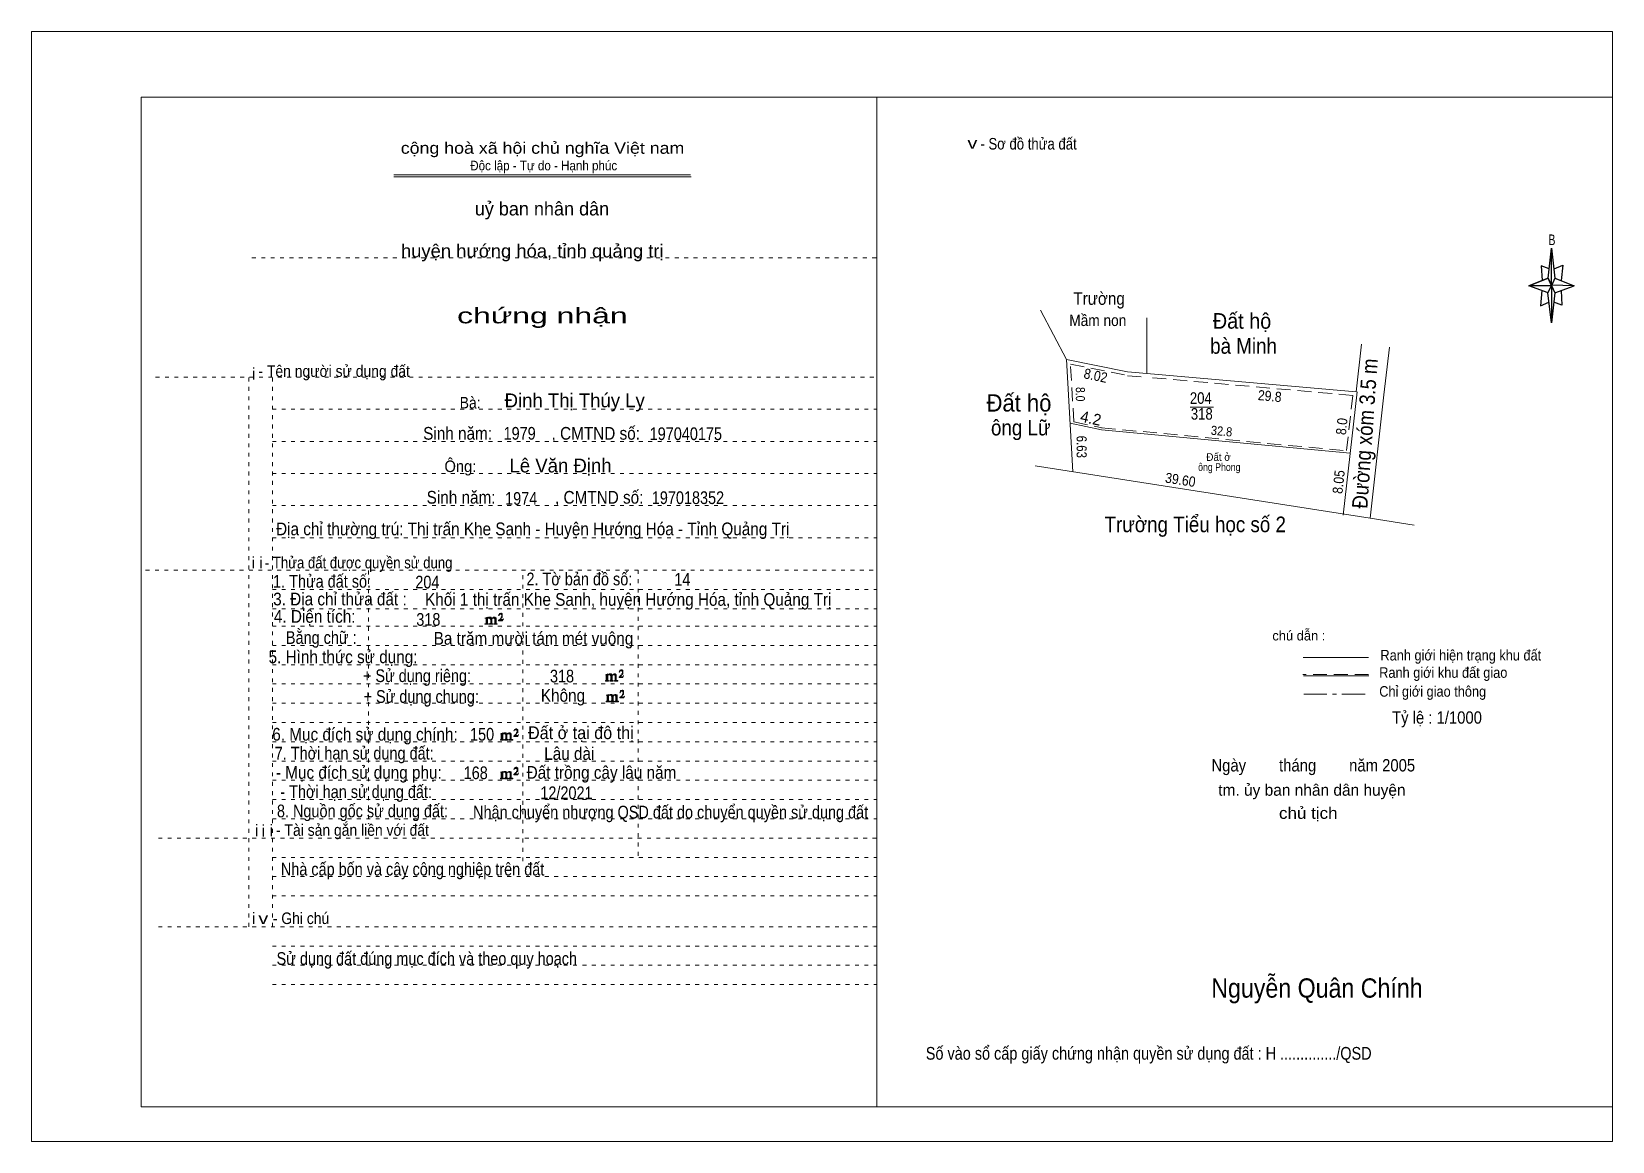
# Model space of a CAD drawing. Header units: centimetres. Extents: x -48 to 90, y -1 to 30.
# Drawn here: x -0.48 to 40.56, y -0.54 to 28.26 of the extents above; entities that cross this region are included whole.
import ezdxf
from ezdxf.enums import TextEntityAlignment as Align

# ---------------------------------------------------------------- set-up
doc = ezdxf.new("R2010")
doc.units = ezdxf.units.CM
doc.header["$LTSCALE"] = 0.12
for name, pattern in [('DOT_DASHED', [7.7, 5, -1.2, 0.3, -1.2]), ('DOTTED', [1.5, 0.3, -1.2]), ('MEDIUM_DASHED', [4.5, 3, -1.5])]:
    doc.linetypes.add(name, pattern=pattern)
for name, color, linetype, lineweight in [('1', 7, 'DOTTED', 13), ('2', 7, 'Continuous', 13), ('50', 7, 'Continuous', 13)]:
    doc.layers.add(name, color=color, linetype=linetype, lineweight=lineweight)

msp = doc.modelspace()

# ---------------------------------------------------------------- hatches: boundary and pattern name
at = {"layer": '50'}
for points in [[(11.74, 12.97), (11.77, 13.02), (11.77, 13.02), (11.76, 13), (11.74, 13), (11.73, 13), (11.68, 13), (11.71, 13.04), (11.72, 13.05), (11.74, 13.06), (11.74, 13.08), (11.74, 13.1), (11.74, 13.12), (11.74, 13.13), (11.74, 13.15), (11.73, 13.16), (11.72, 13.16), (11.71, 13.17), (11.7, 13.17), (11.68, 13.16), (11.68, 13.16), (11.67, 13.15), (11.66, 13.13), (11.64, 13.11), (11.66, 13.11), (11.66, 13.13), (11.67, 13.13), (11.68, 13.14), (11.7, 13.14), (11.71, 13.14), (11.72, 13.13), (11.73, 13.13), (11.73, 13.1), (11.73, 13.08), (11.71, 13.06), (11.71, 13.04), (11.7, 13.03), (11.64, 12.98), (11.64, 12.97)], [(11.32, 12.91), (11.32, 12.9), (11.32, 12.89), (11.3, 12.89), (11.29, 12.89), (11.29, 12.88), (11.38, 12.88), (11.38, 12.89), (11.37, 12.89), (11.36, 12.89), (11.36, 12.9), (11.36, 12.91), (11.36, 13.02), (11.36, 13.03), (11.37, 13.04), (11.39, 13.04), (11.4, 13.04), (11.41, 13.04), (11.42, 13.03), (11.44, 13), (11.44, 12.91), (11.42, 12.9), (11.42, 12.89), (11.41, 12.89), (11.4, 12.89), (11.4, 12.88), (11.49, 12.88), (11.49, 12.89), (11.48, 12.89), (11.47, 12.89), (11.47, 12.9), (11.47, 12.91), (11.47, 13.02), (11.49, 13.04), (11.5, 13.04), (11.51, 13.04), (11.54, 13.04), (11.54, 13.03), (11.55, 13.02), (11.55, 13), (11.55, 12.91), (11.55, 12.9), (11.54, 12.89), (11.54, 12.89), (11.52, 12.89), (11.52, 12.88), (11.61, 12.88), (11.61, 12.89), (11.6, 12.89), (11.59, 12.89), (11.58, 12.9), (11.58, 12.91), (11.58, 12.98), (11.58, 13.03), (11.58, 13.04), (11.57, 13.05), (11.55, 13.06), (11.52, 13.06), (11.51, 13.06), (11.49, 13.05), (11.46, 13.03), (11.46, 13.04), (11.45, 13.06), (11.44, 13.06), (11.42, 13.06), (11.4, 13.06), (11.39, 13.06), (11.37, 13.04), (11.36, 13.04), (11.36, 13.03), (11.36, 13.03), (11.36, 13.04), (11.36, 13.06), (11.29, 13.04), (11.29, 13.04), (11.3, 13.04), (11.32, 13.03), (11.32, 13.02), (11.32, 13.01)], [(14.44, 11.44), (14.44, 11.43), (14.44, 11.42), (14.43, 11.42), (14.42, 11.42), (14.42, 11.4), (14.5, 11.4), (14.5, 11.42), (14.49, 11.42), (14.48, 11.42), (14.48, 11.43), (14.48, 11.44), (14.48, 11.55), (14.48, 11.56), (14.49, 11.57), (14.52, 11.57), (14.53, 11.57), (14.54, 11.57), (14.55, 11.56), (14.56, 11.52), (14.56, 11.44), (14.55, 11.43), (14.55, 11.42), (14.54, 11.42), (14.53, 11.42), (14.53, 11.4), (14.62, 11.4), (14.62, 11.42), (14.6, 11.42), (14.59, 11.42), (14.59, 11.43), (14.59, 11.44), (14.59, 11.55), (14.62, 11.57), (14.63, 11.57), (14.64, 11.57), (14.66, 11.57), (14.66, 11.56), (14.67, 11.55), (14.67, 11.52), (14.67, 11.44), (14.67, 11.43), (14.66, 11.42), (14.66, 11.42), (14.65, 11.42), (14.65, 11.4), (14.74, 11.4), (14.74, 11.42), (14.72, 11.42), (14.71, 11.42), (14.7, 11.43), (14.7, 11.44), (14.7, 11.51), (14.7, 11.56), (14.7, 11.57), (14.69, 11.58), (14.67, 11.59), (14.65, 11.59), (14.64, 11.59), (14.62, 11.58), (14.58, 11.56), (14.58, 11.57), (14.57, 11.59), (14.56, 11.59), (14.55, 11.59), (14.53, 11.59), (14.52, 11.59), (14.49, 11.57), (14.48, 11.57), (14.48, 11.56), (14.48, 11.56), (14.48, 11.57), (14.48, 11.59), (14.42, 11.57), (14.42, 11.57), (14.43, 11.57), (14.44, 11.56), (14.44, 11.55), (14.44, 11.54)], [(14.87, 11.5), (14.89, 11.55), (14.89, 11.55), (14.88, 11.52), (14.87, 11.52), (14.86, 11.52), (14.8, 11.52), (14.84, 11.57), (14.85, 11.58), (14.87, 11.59), (14.87, 11.61), (14.87, 11.62), (14.87, 11.65), (14.87, 11.66), (14.87, 11.68), (14.86, 11.69), (14.85, 11.69), (14.84, 11.7), (14.82, 11.7), (14.8, 11.69), (14.8, 11.69), (14.79, 11.68), (14.78, 11.66), (14.77, 11.64), (14.78, 11.64), (14.78, 11.66), (14.79, 11.66), (14.8, 11.67), (14.82, 11.67), (14.84, 11.67), (14.85, 11.66), (14.86, 11.66), (14.86, 11.62), (14.86, 11.61), (14.84, 11.59), (14.84, 11.57), (14.82, 11.56), (14.77, 11.51), (14.77, 11.5)], [(14.89, 10.97), (14.91, 11.01), (14.91, 11.01), (14.9, 10.99), (14.89, 10.99), (14.88, 10.99), (14.82, 10.99), (14.86, 11.04), (14.87, 11.05), (14.89, 11.06), (14.89, 11.08), (14.89, 11.09), (14.89, 11.11), (14.89, 11.12), (14.89, 11.15), (14.88, 11.16), (14.87, 11.16), (14.86, 11.17), (14.85, 11.17), (14.82, 11.16), (14.82, 11.16), (14.81, 11.15), (14.8, 11.12), (14.79, 11.1), (14.8, 11.1), (14.8, 11.12), (14.81, 11.12), (14.82, 11.14), (14.85, 11.14), (14.86, 11.14), (14.87, 11.12), (14.88, 11.12), (14.88, 11.09), (14.88, 11.08), (14.86, 11.06), (14.86, 11.04), (14.85, 11.02), (14.79, 10.98), (14.79, 10.97)], [(14.46, 10.9), (14.46, 10.89), (14.46, 10.88), (14.45, 10.88), (14.44, 10.88), (14.44, 10.87), (14.53, 10.87), (14.53, 10.88), (14.52, 10.88), (14.5, 10.88), (14.5, 10.89), (14.5, 10.9), (14.5, 11.01), (14.5, 11.02), (14.52, 11.04), (14.54, 11.04), (14.55, 11.04), (14.56, 11.04), (14.57, 11.02), (14.58, 10.99), (14.58, 10.9), (14.57, 10.89), (14.57, 10.88), (14.56, 10.88), (14.55, 10.88), (14.55, 10.87), (14.64, 10.87), (14.64, 10.88), (14.63, 10.88), (14.62, 10.88), (14.62, 10.89), (14.62, 10.9), (14.62, 11.01), (14.64, 11.04), (14.65, 11.04), (14.66, 11.04), (14.68, 11.04), (14.68, 11.02), (14.69, 11.01), (14.69, 10.99), (14.69, 10.9), (14.69, 10.89), (14.68, 10.88), (14.68, 10.88), (14.67, 10.88), (14.67, 10.87), (14.76, 10.87), (14.76, 10.88), (14.75, 10.88), (14.74, 10.88), (14.72, 10.89), (14.72, 10.9), (14.72, 10.98), (14.72, 11.02), (14.72, 11.04), (14.71, 11.05), (14.69, 11.06), (14.67, 11.06), (14.66, 11.06), (14.64, 11.05), (14.6, 11.02), (14.6, 11.04), (14.59, 11.06), (14.58, 11.06), (14.57, 11.06), (14.55, 11.06), (14.54, 11.06), (14.52, 11.04), (14.5, 11.04), (14.5, 11.02), (14.5, 11.02), (14.5, 11.04), (14.5, 11.06), (14.44, 11.04), (14.44, 11.04), (14.45, 11.04), (14.46, 11.02), (14.46, 11.01), (14.46, 11)], [(11.71, 9.91), (11.71, 9.9), (11.71, 9.89), (11.7, 9.89), (11.69, 9.89), (11.69, 9.87), (11.77, 9.87), (11.77, 9.89), (11.76, 9.89), (11.75, 9.89), (11.75, 9.9), (11.75, 9.91), (11.75, 10.02), (11.75, 10.03), (11.76, 10.04), (11.79, 10.04), (11.8, 10.04), (11.81, 10.04), (11.82, 10.03), (11.83, 9.99), (11.83, 9.91), (11.82, 9.9), (11.82, 9.89), (11.81, 9.89), (11.8, 9.89), (11.8, 9.87), (11.89, 9.87), (11.89, 9.89), (11.87, 9.89), (11.86, 9.89), (11.86, 9.9), (11.86, 9.91), (11.86, 10.02), (11.89, 10.04), (11.9, 10.04), (11.91, 10.04), (11.93, 10.04), (11.93, 10.03), (11.94, 10.02), (11.94, 9.99), (11.94, 9.91), (11.94, 9.9), (11.93, 9.89), (11.93, 9.89), (11.92, 9.89), (11.92, 9.87), (12.01, 9.87), (12.01, 9.89), (11.99, 9.89), (11.98, 9.89), (11.97, 9.9), (11.97, 9.91), (11.97, 9.98), (11.97, 10.03), (11.97, 10.04), (11.96, 10.05), (11.94, 10.06), (11.92, 10.06), (11.91, 10.06), (11.89, 10.05), (11.85, 10.03), (11.85, 10.04), (11.84, 10.06), (11.83, 10.06), (11.82, 10.06), (11.8, 10.06), (11.79, 10.06), (11.76, 10.04), (11.75, 10.04), (11.75, 10.03), (11.75, 10.03), (11.75, 10.04), (11.75, 10.06), (11.69, 10.04), (11.69, 10.04), (11.7, 10.04), (11.71, 10.03), (11.71, 10.02), (11.71, 10.01)], [(12.14, 9.97), (12.16, 10.02), (12.16, 10.02), (12.15, 9.99), (12.14, 9.99), (12.13, 9.99), (12.07, 9.99), (12.11, 10.04), (12.12, 10.05), (12.14, 10.06), (12.14, 10.08), (12.14, 10.09), (12.14, 10.12), (12.14, 10.13), (12.14, 10.15), (12.13, 10.16), (12.12, 10.16), (12.11, 10.17), (12.09, 10.17), (12.07, 10.16), (12.07, 10.16), (12.06, 10.15), (12.05, 10.13), (12.04, 10.11), (12.05, 10.11), (12.05, 10.13), (12.06, 10.13), (12.07, 10.14), (12.09, 10.14), (12.11, 10.14), (12.12, 10.13), (12.13, 10.13), (12.13, 10.09), (12.13, 10.08), (12.11, 10.06), (12.11, 10.04), (12.09, 10.03), (12.04, 9.98), (12.04, 9.97)], [(11.71, 8.91), (11.71, 8.9), (11.71, 8.89), (11.7, 8.89), (11.69, 8.89), (11.69, 8.87), (11.77, 8.87), (11.77, 8.89), (11.76, 8.89), (11.75, 8.89), (11.75, 8.9), (11.75, 8.91), (11.75, 9.02), (11.75, 9.03), (11.76, 9.04), (11.79, 9.04), (11.8, 9.04), (11.81, 9.04), (11.82, 9.03), (11.83, 8.99), (11.83, 8.91), (11.82, 8.9), (11.82, 8.89), (11.81, 8.89), (11.8, 8.89), (11.8, 8.87), (11.89, 8.87), (11.89, 8.89), (11.87, 8.89), (11.86, 8.89), (11.86, 8.9), (11.86, 8.91), (11.86, 9.02), (11.89, 9.04), (11.9, 9.04), (11.91, 9.04), (11.93, 9.04), (11.93, 9.03), (11.94, 9.02), (11.94, 8.99), (11.94, 8.91), (11.94, 8.9), (11.93, 8.89), (11.93, 8.89), (11.92, 8.89), (11.92, 8.87), (12.01, 8.87), (12.01, 8.89), (11.99, 8.89), (11.98, 8.89), (11.97, 8.9), (11.97, 8.91), (11.97, 8.98), (11.97, 9.03), (11.97, 9.04), (11.96, 9.05), (11.94, 9.06), (11.92, 9.06), (11.91, 9.06), (11.89, 9.05), (11.85, 9.03), (11.85, 9.04), (11.84, 9.06), (11.83, 9.06), (11.82, 9.06), (11.8, 9.06), (11.79, 9.06), (11.76, 9.04), (11.75, 9.04), (11.75, 9.03), (11.75, 9.03), (11.75, 9.04), (11.75, 9.06), (11.69, 9.04), (11.69, 9.04), (11.7, 9.04), (11.71, 9.03), (11.71, 9.02), (11.71, 9.01)], [(12.14, 8.97), (12.16, 9.02), (12.16, 9.02), (12.15, 8.99), (12.14, 8.99), (12.13, 8.99), (12.07, 8.99), (12.11, 9.04), (12.12, 9.05), (12.14, 9.06), (12.14, 9.08), (12.14, 9.09), (12.14, 9.12), (12.14, 9.13), (12.14, 9.15), (12.13, 9.16), (12.12, 9.16), (12.11, 9.17), (12.09, 9.17), (12.07, 9.16), (12.07, 9.16), (12.06, 9.15), (12.05, 9.13), (12.04, 9.11), (12.05, 9.11), (12.05, 9.13), (12.06, 9.13), (12.07, 9.14), (12.09, 9.14), (12.11, 9.14), (12.12, 9.13), (12.13, 9.13), (12.13, 9.09), (12.13, 9.08), (12.11, 9.06), (12.11, 9.04), (12.09, 9.03), (12.04, 8.98), (12.04, 8.97)]]:
    msp.add_hatch(color=256, dxfattribs=at).paths.add_polyline_path(points)

# ---------------------------------------------------------------- linework, layer by layer
at = {"layer": '1', "linetype": 'Continuous'}
for p, q in [((2.36, 0.36), (2.36, 26.56)), ((2.36, 26.56), (40.56, 26.56)), ((21.46, 0.36), (21.46, 26.56)), ((40.56, 0.36), (40.56, 26.56)), ((8.92, 24.54), (16.63, 24.54)), ((8.92, 24.49), (16.64, 24.49)), ((2.36, 0.36), (40.56, 0.36))]:
    msp.add_line(p, q, dxfattribs=at)
at = {"layer": '1'}
for p, q in [((5.24, 22.39), (21.46, 22.39)), ((2.74, 19.29), (21.46, 19.29)), ((5.16, 5.03), (5.16, 19.29)), ((5.77, 5.03), (5.77, 19.29)), ((5.77, 18.46), (21.46, 18.46)), ((5.77, 17.62), (21.46, 17.62)), ((5.77, 16.79), (21.46, 16.79)), ((5.77, 15.96), (21.46, 15.96)), ((5.77, 15.12), (21.46, 15.12)), ((2.48, 14.28), (21.46, 14.28)), ((8.27, 7.83), (8.27, 14.28)), ((12.27, 6.73), (12.27, 14.28)), ((15.27, 6.87), (15.27, 14.28)), ((5.77, 13.78), (21.46, 13.78)), ((5.77, 13.28), (21.46, 13.28)), ((5.77, 12.83), (21.46, 12.83)), ((5.77, 12.33), (21.46, 12.33)), ((5.77, 11.83), (21.46, 11.83)), ((5.77, 11.33), (21.46, 11.33)), ((5.77, 10.83), (21.46, 10.83)), ((5.77, 10.33), (21.46, 10.33)), ((5.77, 9.83), (21.46, 9.83)), ((5.77, 9.33), (21.46, 9.33)), ((5.77, 8.83), (21.46, 8.83)), ((5.77, 8.33), (21.46, 8.33)), ((5.77, 7.83), (21.46, 7.83)), ((2.81, 7.33), (21.46, 7.33)), ((5.77, 6.83), (21.46, 6.83)), ((5.77, 6.33), (21.46, 6.33)), ((5.77, 5.83), (21.46, 5.83)), ((2.81, 5.03), (21.46, 5.03)), ((5.77, 4.53), (21.46, 4.53)), ((5.77, 4.03), (21.46, 4.03)), ((5.77, 3.53), (21.46, 3.53))]:
    msp.add_line(p, q, dxfattribs=at)
at = {"layer": '1', "linetype": 'Continuous'}
msp.add_lwpolyline([(-0.48, -0.54), (40.56, -0.54), (40.56, 28.26), (-0.48, 28.26)], close=True, dxfattribs=at)
at = {"layer": '2'}
for p, q in [((26.39, 19.75), (25.71, 21.03)), ((28.47, 20.83), (28.47, 19.39)), ((34.05, 20.15), (33.91, 18.91)), ((26.55, 16.84), (26.39, 19.75)), ((34.77, 20.07), (34.63, 18.83)), ((33.93, 18.91), (33.57, 15.71)), ((29.6, 18.51), (30.2, 18.51)), ((34.63, 18.83), (34.27, 15.63)), ((34.63, 18.83), (34.27, 15.63)), ((34.27, 15.63), (25.57, 16.99)), ((35.41, 15.45), (34.27, 15.63))]:
    msp.add_line(p, q, dxfattribs=at)
at = {"layer": '2', "linetype": 'MEDIUM_DASHED'}
for p, q in [((27.97, 19.33), (28.47, 19.29)), ((33.82, 18.82), (28.47, 19.29)), ((33.82, 18.82), (33.66, 17.38)), ((26.58, 18.13), (27.31, 17.98)), ((27.3, 17.98), (33.66, 17.38))]:
    msp.add_line(p, q, dxfattribs=at)
at = {"layer": '2'}
msp.add_lwpolyline([(33.91, 18.91), (28.47, 19.39), (27.97, 19.43), (26.39, 19.75), (27.97, 19.43), (28.47, 19.39)], close=True, dxfattribs=at)
at = {"layer": '2', "linetype": 'MEDIUM_DASHED'}
msp.add_lwpolyline([(26.58, 18.13), (26.49, 19.63), (27.89, 19.35)], dxfattribs=at)
at = {"layer": '2'}
msp.add_lwpolyline([(26.48, 18.1), (27.3, 17.93), (33.75, 17.32)], dxfattribs=at)
at = {"layer": '50', "lineweight": 25}
for p, q in [((38.89, 21.86), (38.98, 22.64)), ((39.07, 21.86), (39.57, 21.66)), ((38.89, 21.48), (38.39, 21.66)), ((39.07, 21.48), (38.98, 20.7)), ((39.23, 21.54), (39.25, 21.16)), ((39.25, 21.16), (39.04, 21.24))]:
    msp.add_line(p, q, dxfattribs=at)
at = {"layer": '50'}
for p, q in [((34.23, 12.02), (32.53, 12.02)), ((34.24, 11.54), (32.54, 11.54))]:
    msp.add_line(p, q, dxfattribs=at)
at = {"layer": '50', "linetype": 'MEDIUM_DASHED'}
msp.add_line((34.23, 11.58), (32.52, 11.58), dxfattribs=at)
at = {"layer": '50', "linetype": 'DOT_DASHED'}
msp.add_line((32.55, 11.07), (34.26, 11.07), dxfattribs=at)
at = {"layer": '50', "lineweight": 25}
for points in [[(38.98, 22.64), (39.07, 21.86), (38.98, 21.66)], [(38.98, 21.66), (38.39, 21.66), (38.89, 21.86), (39.07, 21.48), (39.57, 21.66), (38.98, 21.68)], [(38.98, 21.66), (38.98, 20.7), (38.88, 21.48)]]:
    msp.add_lwpolyline(points, close=True, dxfattribs=at)
for points in [[(38.92, 22.1), (38.71, 22.18), (38.74, 21.8)], [(39.05, 22.1), (39.27, 22.2), (39.23, 21.8)], [(38.98, 21.66), (38.89, 21.86), (38.39, 21.66)], [(38.73, 21.54), (38.69, 21.14), (38.91, 21.24)], [(38.98, 21.66), (39.07, 21.48), (39.57, 21.66)]]:
    msp.add_lwpolyline(points, dxfattribs=at)
at = {"layer": '50'}
for points in [[(11.74, 12.97), (11.77, 13.02), (11.77, 13.02), (11.76, 13), (11.74, 13), (11.73, 13), (11.68, 13), (11.71, 13.04), (11.72, 13.05), (11.74, 13.06), (11.74, 13.08), (11.74, 13.1), (11.74, 13.12), (11.74, 13.13), (11.74, 13.15), (11.73, 13.16), (11.72, 13.16), (11.71, 13.17), (11.7, 13.17), (11.68, 13.16), (11.68, 13.16), (11.67, 13.15), (11.66, 13.13), (11.64, 13.11), (11.66, 13.11), (11.66, 13.13), (11.67, 13.13), (11.68, 13.14), (11.7, 13.14), (11.71, 13.14), (11.72, 13.13), (11.73, 13.13), (11.73, 13.1), (11.73, 13.08), (11.71, 13.06), (11.71, 13.04), (11.7, 13.03), (11.64, 12.98), (11.64, 12.97)], [(11.32, 12.91), (11.32, 12.9), (11.32, 12.89), (11.3, 12.89), (11.29, 12.89), (11.29, 12.88), (11.38, 12.88), (11.38, 12.89), (11.37, 12.89), (11.36, 12.89), (11.36, 12.9), (11.36, 12.91), (11.36, 13.02), (11.36, 13.03), (11.37, 13.04), (11.39, 13.04), (11.4, 13.04), (11.41, 13.04), (11.42, 13.03), (11.44, 13), (11.44, 12.91), (11.42, 12.9), (11.42, 12.89), (11.41, 12.89), (11.4, 12.89), (11.4, 12.88), (11.49, 12.88), (11.49, 12.89), (11.48, 12.89), (11.47, 12.89), (11.47, 12.9), (11.47, 12.91), (11.47, 13.02), (11.49, 13.04), (11.5, 13.04), (11.51, 13.04), (11.54, 13.04), (11.54, 13.03), (11.55, 13.02), (11.55, 13), (11.55, 12.91), (11.55, 12.9), (11.54, 12.89), (11.54, 12.89), (11.52, 12.89), (11.52, 12.88), (11.61, 12.88), (11.61, 12.89), (11.6, 12.89), (11.59, 12.89), (11.58, 12.9), (11.58, 12.91), (11.58, 12.98), (11.58, 13.03), (11.58, 13.04), (11.57, 13.05), (11.55, 13.06), (11.52, 13.06), (11.51, 13.06), (11.49, 13.05), (11.46, 13.03), (11.46, 13.04), (11.45, 13.06), (11.44, 13.06), (11.42, 13.06), (11.4, 13.06), (11.39, 13.06), (11.37, 13.04), (11.36, 13.04), (11.36, 13.03), (11.36, 13.03), (11.36, 13.04), (11.36, 13.06), (11.29, 13.04), (11.29, 13.04), (11.3, 13.04), (11.32, 13.03), (11.32, 13.02), (11.32, 13.01)], [(14.44, 11.44), (14.44, 11.43), (14.44, 11.42), (14.43, 11.42), (14.42, 11.42), (14.42, 11.4), (14.5, 11.4), (14.5, 11.42), (14.49, 11.42), (14.48, 11.42), (14.48, 11.43), (14.48, 11.44), (14.48, 11.55), (14.48, 11.56), (14.49, 11.57), (14.52, 11.57), (14.53, 11.57), (14.54, 11.57), (14.55, 11.56), (14.56, 11.52), (14.56, 11.44), (14.55, 11.43), (14.55, 11.42), (14.54, 11.42), (14.53, 11.42), (14.53, 11.4), (14.62, 11.4), (14.62, 11.42), (14.6, 11.42), (14.59, 11.42), (14.59, 11.43), (14.59, 11.44), (14.59, 11.55), (14.62, 11.57), (14.63, 11.57), (14.64, 11.57), (14.66, 11.57), (14.66, 11.56), (14.67, 11.55), (14.67, 11.52), (14.67, 11.44), (14.67, 11.43), (14.66, 11.42), (14.66, 11.42), (14.65, 11.42), (14.65, 11.4), (14.74, 11.4), (14.74, 11.42), (14.72, 11.42), (14.71, 11.42), (14.7, 11.43), (14.7, 11.44), (14.7, 11.51), (14.7, 11.56), (14.7, 11.57), (14.69, 11.58), (14.67, 11.59), (14.65, 11.59), (14.64, 11.59), (14.62, 11.58), (14.58, 11.56), (14.58, 11.57), (14.57, 11.59), (14.56, 11.59), (14.55, 11.59), (14.53, 11.59), (14.52, 11.59), (14.49, 11.57), (14.48, 11.57), (14.48, 11.56), (14.48, 11.56), (14.48, 11.57), (14.48, 11.59), (14.42, 11.57), (14.42, 11.57), (14.43, 11.57), (14.44, 11.56), (14.44, 11.55), (14.44, 11.54)], [(14.87, 11.5), (14.89, 11.55), (14.89, 11.55), (14.88, 11.52), (14.87, 11.52), (14.86, 11.52), (14.8, 11.52), (14.84, 11.57), (14.85, 11.58), (14.87, 11.59), (14.87, 11.61), (14.87, 11.62), (14.87, 11.65), (14.87, 11.66), (14.87, 11.68), (14.86, 11.69), (14.85, 11.69), (14.84, 11.7), (14.82, 11.7), (14.8, 11.69), (14.8, 11.69), (14.79, 11.68), (14.78, 11.66), (14.77, 11.64), (14.78, 11.64), (14.78, 11.66), (14.79, 11.66), (14.8, 11.67), (14.82, 11.67), (14.84, 11.67), (14.85, 11.66), (14.86, 11.66), (14.86, 11.62), (14.86, 11.61), (14.84, 11.59), (14.84, 11.57), (14.82, 11.56), (14.77, 11.51), (14.77, 11.5)], [(14.89, 10.97), (14.91, 11.01), (14.91, 11.01), (14.9, 10.99), (14.89, 10.99), (14.88, 10.99), (14.82, 10.99), (14.86, 11.04), (14.87, 11.05), (14.89, 11.06), (14.89, 11.08), (14.89, 11.09), (14.89, 11.11), (14.89, 11.12), (14.89, 11.15), (14.88, 11.16), (14.87, 11.16), (14.86, 11.17), (14.85, 11.17), (14.82, 11.16), (14.82, 11.16), (14.81, 11.15), (14.8, 11.12), (14.79, 11.1), (14.8, 11.1), (14.8, 11.12), (14.81, 11.12), (14.82, 11.14), (14.85, 11.14), (14.86, 11.14), (14.87, 11.12), (14.88, 11.12), (14.88, 11.09), (14.88, 11.08), (14.86, 11.06), (14.86, 11.04), (14.85, 11.02), (14.79, 10.98), (14.79, 10.97)], [(14.46, 10.9), (14.46, 10.89), (14.46, 10.88), (14.45, 10.88), (14.44, 10.88), (14.44, 10.87), (14.53, 10.87), (14.53, 10.88), (14.52, 10.88), (14.5, 10.88), (14.5, 10.89), (14.5, 10.9), (14.5, 11.01), (14.5, 11.02), (14.52, 11.04), (14.54, 11.04), (14.55, 11.04), (14.56, 11.04), (14.57, 11.02), (14.58, 10.99), (14.58, 10.9), (14.57, 10.89), (14.57, 10.88), (14.56, 10.88), (14.55, 10.88), (14.55, 10.87), (14.64, 10.87), (14.64, 10.88), (14.63, 10.88), (14.62, 10.88), (14.62, 10.89), (14.62, 10.9), (14.62, 11.01), (14.64, 11.04), (14.65, 11.04), (14.66, 11.04), (14.68, 11.04), (14.68, 11.02), (14.69, 11.01), (14.69, 10.99), (14.69, 10.9), (14.69, 10.89), (14.68, 10.88), (14.68, 10.88), (14.67, 10.88), (14.67, 10.87), (14.76, 10.87), (14.76, 10.88), (14.75, 10.88), (14.74, 10.88), (14.72, 10.89), (14.72, 10.9), (14.72, 10.98), (14.72, 11.02), (14.72, 11.04), (14.71, 11.05), (14.69, 11.06), (14.67, 11.06), (14.66, 11.06), (14.64, 11.05), (14.6, 11.02), (14.6, 11.04), (14.59, 11.06), (14.58, 11.06), (14.57, 11.06), (14.55, 11.06), (14.54, 11.06), (14.52, 11.04), (14.5, 11.04), (14.5, 11.02), (14.5, 11.02), (14.5, 11.04), (14.5, 11.06), (14.44, 11.04), (14.44, 11.04), (14.45, 11.04), (14.46, 11.02), (14.46, 11.01), (14.46, 11)], [(11.71, 9.91), (11.71, 9.9), (11.71, 9.89), (11.7, 9.89), (11.69, 9.89), (11.69, 9.87), (11.77, 9.87), (11.77, 9.89), (11.76, 9.89), (11.75, 9.89), (11.75, 9.9), (11.75, 9.91), (11.75, 10.02), (11.75, 10.03), (11.76, 10.04), (11.79, 10.04), (11.8, 10.04), (11.81, 10.04), (11.82, 10.03), (11.83, 9.99), (11.83, 9.91), (11.82, 9.9), (11.82, 9.89), (11.81, 9.89), (11.8, 9.89), (11.8, 9.87), (11.89, 9.87), (11.89, 9.89), (11.87, 9.89), (11.86, 9.89), (11.86, 9.9), (11.86, 9.91), (11.86, 10.02), (11.89, 10.04), (11.9, 10.04), (11.91, 10.04), (11.93, 10.04), (11.93, 10.03), (11.94, 10.02), (11.94, 9.99), (11.94, 9.91), (11.94, 9.9), (11.93, 9.89), (11.93, 9.89), (11.92, 9.89), (11.92, 9.87), (12.01, 9.87), (12.01, 9.89), (11.99, 9.89), (11.98, 9.89), (11.97, 9.9), (11.97, 9.91), (11.97, 9.98), (11.97, 10.03), (11.97, 10.04), (11.96, 10.05), (11.94, 10.06), (11.92, 10.06), (11.91, 10.06), (11.89, 10.05), (11.85, 10.03), (11.85, 10.04), (11.84, 10.06), (11.83, 10.06), (11.82, 10.06), (11.8, 10.06), (11.79, 10.06), (11.76, 10.04), (11.75, 10.04), (11.75, 10.03), (11.75, 10.03), (11.75, 10.04), (11.75, 10.06), (11.69, 10.04), (11.69, 10.04), (11.7, 10.04), (11.71, 10.03), (11.71, 10.02), (11.71, 10.01)], [(12.14, 9.97), (12.16, 10.02), (12.16, 10.02), (12.15, 9.99), (12.14, 9.99), (12.13, 9.99), (12.07, 9.99), (12.11, 10.04), (12.12, 10.05), (12.14, 10.06), (12.14, 10.08), (12.14, 10.09), (12.14, 10.12), (12.14, 10.13), (12.14, 10.15), (12.13, 10.16), (12.12, 10.16), (12.11, 10.17), (12.09, 10.17), (12.07, 10.16), (12.07, 10.16), (12.06, 10.15), (12.05, 10.13), (12.04, 10.11), (12.05, 10.11), (12.05, 10.13), (12.06, 10.13), (12.07, 10.14), (12.09, 10.14), (12.11, 10.14), (12.12, 10.13), (12.13, 10.13), (12.13, 10.09), (12.13, 10.08), (12.11, 10.06), (12.11, 10.04), (12.09, 10.03), (12.04, 9.98), (12.04, 9.97)], [(11.71, 8.91), (11.71, 8.9), (11.71, 8.89), (11.7, 8.89), (11.69, 8.89), (11.69, 8.87), (11.77, 8.87), (11.77, 8.89), (11.76, 8.89), (11.75, 8.89), (11.75, 8.9), (11.75, 8.91), (11.75, 9.02), (11.75, 9.03), (11.76, 9.04), (11.79, 9.04), (11.8, 9.04), (11.81, 9.04), (11.82, 9.03), (11.83, 8.99), (11.83, 8.91), (11.82, 8.9), (11.82, 8.89), (11.81, 8.89), (11.8, 8.89), (11.8, 8.87), (11.89, 8.87), (11.89, 8.89), (11.87, 8.89), (11.86, 8.89), (11.86, 8.9), (11.86, 8.91), (11.86, 9.02), (11.89, 9.04), (11.9, 9.04), (11.91, 9.04), (11.93, 9.04), (11.93, 9.03), (11.94, 9.02), (11.94, 8.99), (11.94, 8.91), (11.94, 8.9), (11.93, 8.89), (11.93, 8.89), (11.92, 8.89), (11.92, 8.87), (12.01, 8.87), (12.01, 8.89), (11.99, 8.89), (11.98, 8.89), (11.97, 8.9), (11.97, 8.91), (11.97, 8.98), (11.97, 9.03), (11.97, 9.04), (11.96, 9.05), (11.94, 9.06), (11.92, 9.06), (11.91, 9.06), (11.89, 9.05), (11.85, 9.03), (11.85, 9.04), (11.84, 9.06), (11.83, 9.06), (11.82, 9.06), (11.8, 9.06), (11.79, 9.06), (11.76, 9.04), (11.75, 9.04), (11.75, 9.03), (11.75, 9.03), (11.75, 9.04), (11.75, 9.06), (11.69, 9.04), (11.69, 9.04), (11.7, 9.04), (11.71, 9.03), (11.71, 9.02), (11.71, 9.01)], [(12.14, 8.97), (12.16, 9.02), (12.16, 9.02), (12.15, 8.99), (12.14, 8.99), (12.13, 8.99), (12.07, 8.99), (12.11, 9.04), (12.12, 9.05), (12.14, 9.06), (12.14, 9.08), (12.14, 9.09), (12.14, 9.12), (12.14, 9.13), (12.14, 9.15), (12.13, 9.16), (12.12, 9.16), (12.11, 9.17), (12.09, 9.17), (12.07, 9.16), (12.07, 9.16), (12.06, 9.15), (12.05, 9.13), (12.04, 9.11), (12.05, 9.11), (12.05, 9.13), (12.06, 9.13), (12.07, 9.14), (12.09, 9.14), (12.11, 9.14), (12.12, 9.13), (12.13, 9.13), (12.13, 9.09), (12.13, 9.08), (12.11, 9.06), (12.11, 9.04), (12.09, 9.03), (12.04, 8.98), (12.04, 8.97)]]:
    msp.add_lwpolyline(points, close=True, dxfattribs=at)

# ---------------------------------------------------------------- texts
at = {"layer": '1'}
for s, height, width, p in [('v', 0.3, 1.3, (23.945, 25.22)), ('- Sơ đồ thửa đất ', 0.3, 0.85, (25.45, 25.2)), ('cộng hoà xã hội chủ nghĩa Việt nam', 0.3, 1.15, (12.785, 25.09)), ('Độc lập - Tự do - Hạnh phúc', 0.25, 0.9, (12.815, 24.66)), ('chứng nhận', 0.4, 1.55, (12.78, 20.69)), ('- Tên người sử dụng đất', 0.3, 0.9, (7.375, 19.3)), ('- Thửa đất được quyền sử dụng', 0.3, 0.85, (8.01, 14.33)), ('- Tài sản gắn liền với đất ', 0.3, 0.9, (7.9, 7.39)), ('- Ghi chú', 0.3, 0.9, (6.515, 5.1)), ('v', 0.3, 1.3, (5.535, 5.1))]:
    msp.add_text(s, height=height, dxfattribs=dict(at, width=width)).set_placement(p, align=Align.CENTER)
for s, height, p in [('uỷ ban nhân dân', 0.35, (12.77, 23.49)), ('i', 0.3, (5.285, 19.23)), ('i', 0.3, (5.275, 14.33)), ('i', 0.3, (5.475, 14.33)), ('i', 0.3, (5.365, 7.38)), ('i', 0.3, (5.535, 7.37)), ('i', 0.3, (5.745, 7.38)), ('i', 0.3, (5.285, 5.1))]:
    msp.add_text(s, height=height, dxfattribs=at).set_placement(p, align=Align.CENTER)
at = {"layer": '2'}
for s, height, width, p in [('Trường', 0.328, 0.9, (27.235, 21.17)), ('Mầm non', 0.2952, 0.9, (27.2, 20.62)), ('Đất hộ', 0.405, 0.95, (30.945, 20.55)), ('bà Minh', 0.405, 0.9, (30.985, 19.9)), ('Đất hộ', 0.45, 0.95, (25.155, 18.4)), ('204', 0.3, 0.85, (29.875, 18.6)), ('318', 0.3, 0.85, (29.9, 18.19)), ('ông Lữ', 0.405, 0.9, (25.2, 17.78)), ('Đất ở', 0.2, 0.95, (30.335, 17.12)), ('ông Phong', 0.2, 0.85, (30.355, 16.86)), ('Trường Tiểu học số 2', 0.405, 0.9, (29.73, 15.27)), ('Nguyễn Quân Chính', 0.5, 0.9, (32.89, 3.19))]:
    msp.add_text(s, height=height, dxfattribs=dict(at, width=width)).set_placement(p, align=Align.CENTER)
for s, height, rotation, width, p in [('Đường xóm 3.5 m', 0.4, 86, 0.9, (34.333, 17.816)), ('8.02', 0.2624, 348, 0.9, (27.118, 19.205)), ('8.0', 0.2362, 270, 0.85, (26.63, 18.85)), ('29.8', 0.2624, 354.762, 0.9, (31.653, 18.672)), ('8.0', 0.2622, 84, 0.9, (33.663, 18.001)), ('6.63', 0.2624, 270, 0.85, (26.65, 17.485)), ('32.8', 0.2362, 354.762, 0.9, (30.404, 17.775)), ('8.05', 0.2621, 84, 0.9, (33.582, 16.561)), ('39.60', 0.2624, 351.315, 0.9, (29.325, 16.5))]:
    msp.add_text(s, height=height, rotation=rotation, dxfattribs=dict(at, width=width)).set_placement(p, align=Align.CENTER)
msp.add_text('4.2', height=0.2916, rotation=348, dxfattribs=at).set_placement((26.99, 18.085), align=Align.CENTER)
at = {"layer": '50'}
for s, height, width, p in [('B', 0.276, 0.75, (38.99, 22.72)), ('  huyện hướng hóa, tỉnh quảng trị', 0.34, 1.05, (12.385, 22.4)), ('Bà: ', 0.3, 0.9, (10.955, 18.48)), ('Sinh năm:              , CMTND số: ', 0.33, 0.9, (12.555, 17.67)), ('1979', 0.33, 0.85, (12.19, 17.67)), ('197040175', 0.33, 0.85, (16.505, 17.66)), ('Ông: ', 0.3, 0.95, (10.705, 16.83)), ('Sinh năm:              , CMTND số: ', 0.33, 0.9, (12.645, 16.01)), ('1974', 0.33, 0.85, (12.23, 15.98)), ('197018352', 0.33, 0.85, (16.56, 16)), ('Địa chỉ thường trú: Thị trấn Khe Sanh - Huyện Hướng Hóa - Tỉnh Quảng Trị', 0.33, 0.9, (12.53, 15.19)), ('1. Thửa đất số:  ', 0.33, 0.85, (7.165, 13.83)), ('204', 0.33, 0.85, (9.795, 13.81)), ('2. Tờ bản đồ số:  ', 0.33, 0.85, (13.845, 13.89)), ('14', 0.33, 0.85, (16.415, 13.88)), ('3. Địa chỉ thửa đất : ', 0.33, 0.9, (7.58, 13.37)), ('Khối 1 thị trấn Khe Sanh, huyện Hướng Hóa, tỉnh Quảng Trị', 0.33, 0.9, (15.01, 13.36)), ('4. Diện tích: ', 0.33, 0.9, (6.925, 12.92)), ('318', 0.33, 0.85, (9.82, 12.84)), ('Bằng chữ :', 0.33, 0.85, (7.04, 12.37)), ('Ba trăm mười tám mét vuông', 0.33, 0.9, (12.55, 12.35)), ('5. Hình thức sử dụng:', 0.33, 0.9, (7.605, 11.87)), ('Ranh giới hiện trạng khu đất', 0.275, 0.9, (36.625, 11.94)), ('+ Sử dụng riêng:', 0.33, 0.85, (9.525, 11.38)), ('318', 0.33, 0.85, (13.29, 11.37)), ('Ranh giới khu đất giao', 0.275, 0.9, (36.17, 11.49)), ('+ Sử dụng chung:', 0.33, 0.85, (9.635, 10.84)), ('Không', 0.33, 0.9, (13.315, 10.87)), ('Chỉ giới giao thông', 0.275, 0.9, (35.895, 11)), ('Đất ở tại đô thị', 0.33, 0.95, (13.78, 9.9)), ('6. Mục đích sử dụng chính:', 0.33, 0.9, (8.175, 9.86)), ('150', 0.33, 0.85, (11.215, 9.86)), ('7. Thời hạn sử dụng đất:', 0.33, 0.85, (7.895, 9.37)), ('Lâu dài', 0.33, 0.9, (13.48, 9.36)), ('- Mục đích sử dụng phụ:', 0.33, 0.9, (8.015, 8.87)), ('168', 0.33, 0.85, (11.05, 8.86)), ('Đất trồng cây lâu năm', 0.33, 0.9, (14.315, 8.87)), ('Ngày        tháng        năm 2005', 0.32, 0.9, (32.795, 9.06)), ('- Thời hạn sử dụng đất:', 0.33, 0.85, (7.945, 8.37)), ('12/2021', 0.33, 0.85, (13.405, 8.34)), ('8. Nguồn gốc sử dụng đất:', 0.33, 0.85, (8.11, 7.87)), ('Nhận chuyển nhượng QSD đất do chuyển quyền sử dụng đất', 0.33, 0.85, (16.11, 7.84)), ('chủ tịch', 0.3, 1.1, (32.665, 7.83)), ('Nhà cấp bốn và cây công nghiệp trên đất', 0.33, 0.85, (9.41, 6.36)), ('Sử dụng đất đúng mục đích và theo quy hoạch', 0.33, 0.85, (9.78, 4.04)), ('Số vào sổ cấp giấy chứng nhận quyền sử dụng đất : H ............../QSD                  ', 0.33, 0.85, (29.46, 1.58))]:
    msp.add_text(s, height=height, dxfattribs=dict(at, width=width)).set_placement(p, align=Align.CENTER)
for s, height, p in [('Đinh Thị Thúy Ly', 0.36, (13.62, 18.51)), (' Lê Văn Định', 0.36, (13.185, 16.82)), ('chú dẫn :', 0.25, (32.42, 12.46)), ('tm. ủy ban nhân dân huyện ', 0.3, (32.815, 8.43))]:
    msp.add_text(s, height=height, dxfattribs=at).set_placement(p, align=Align.CENTER)
at = {"layer": '50', "width": 0.9}
msp.add_text('Tỷ lệ : 1/1000', height=0.32, dxfattribs=at).set_placement((34.84, 10.3))

doc.saveas('drawing.dxf')
